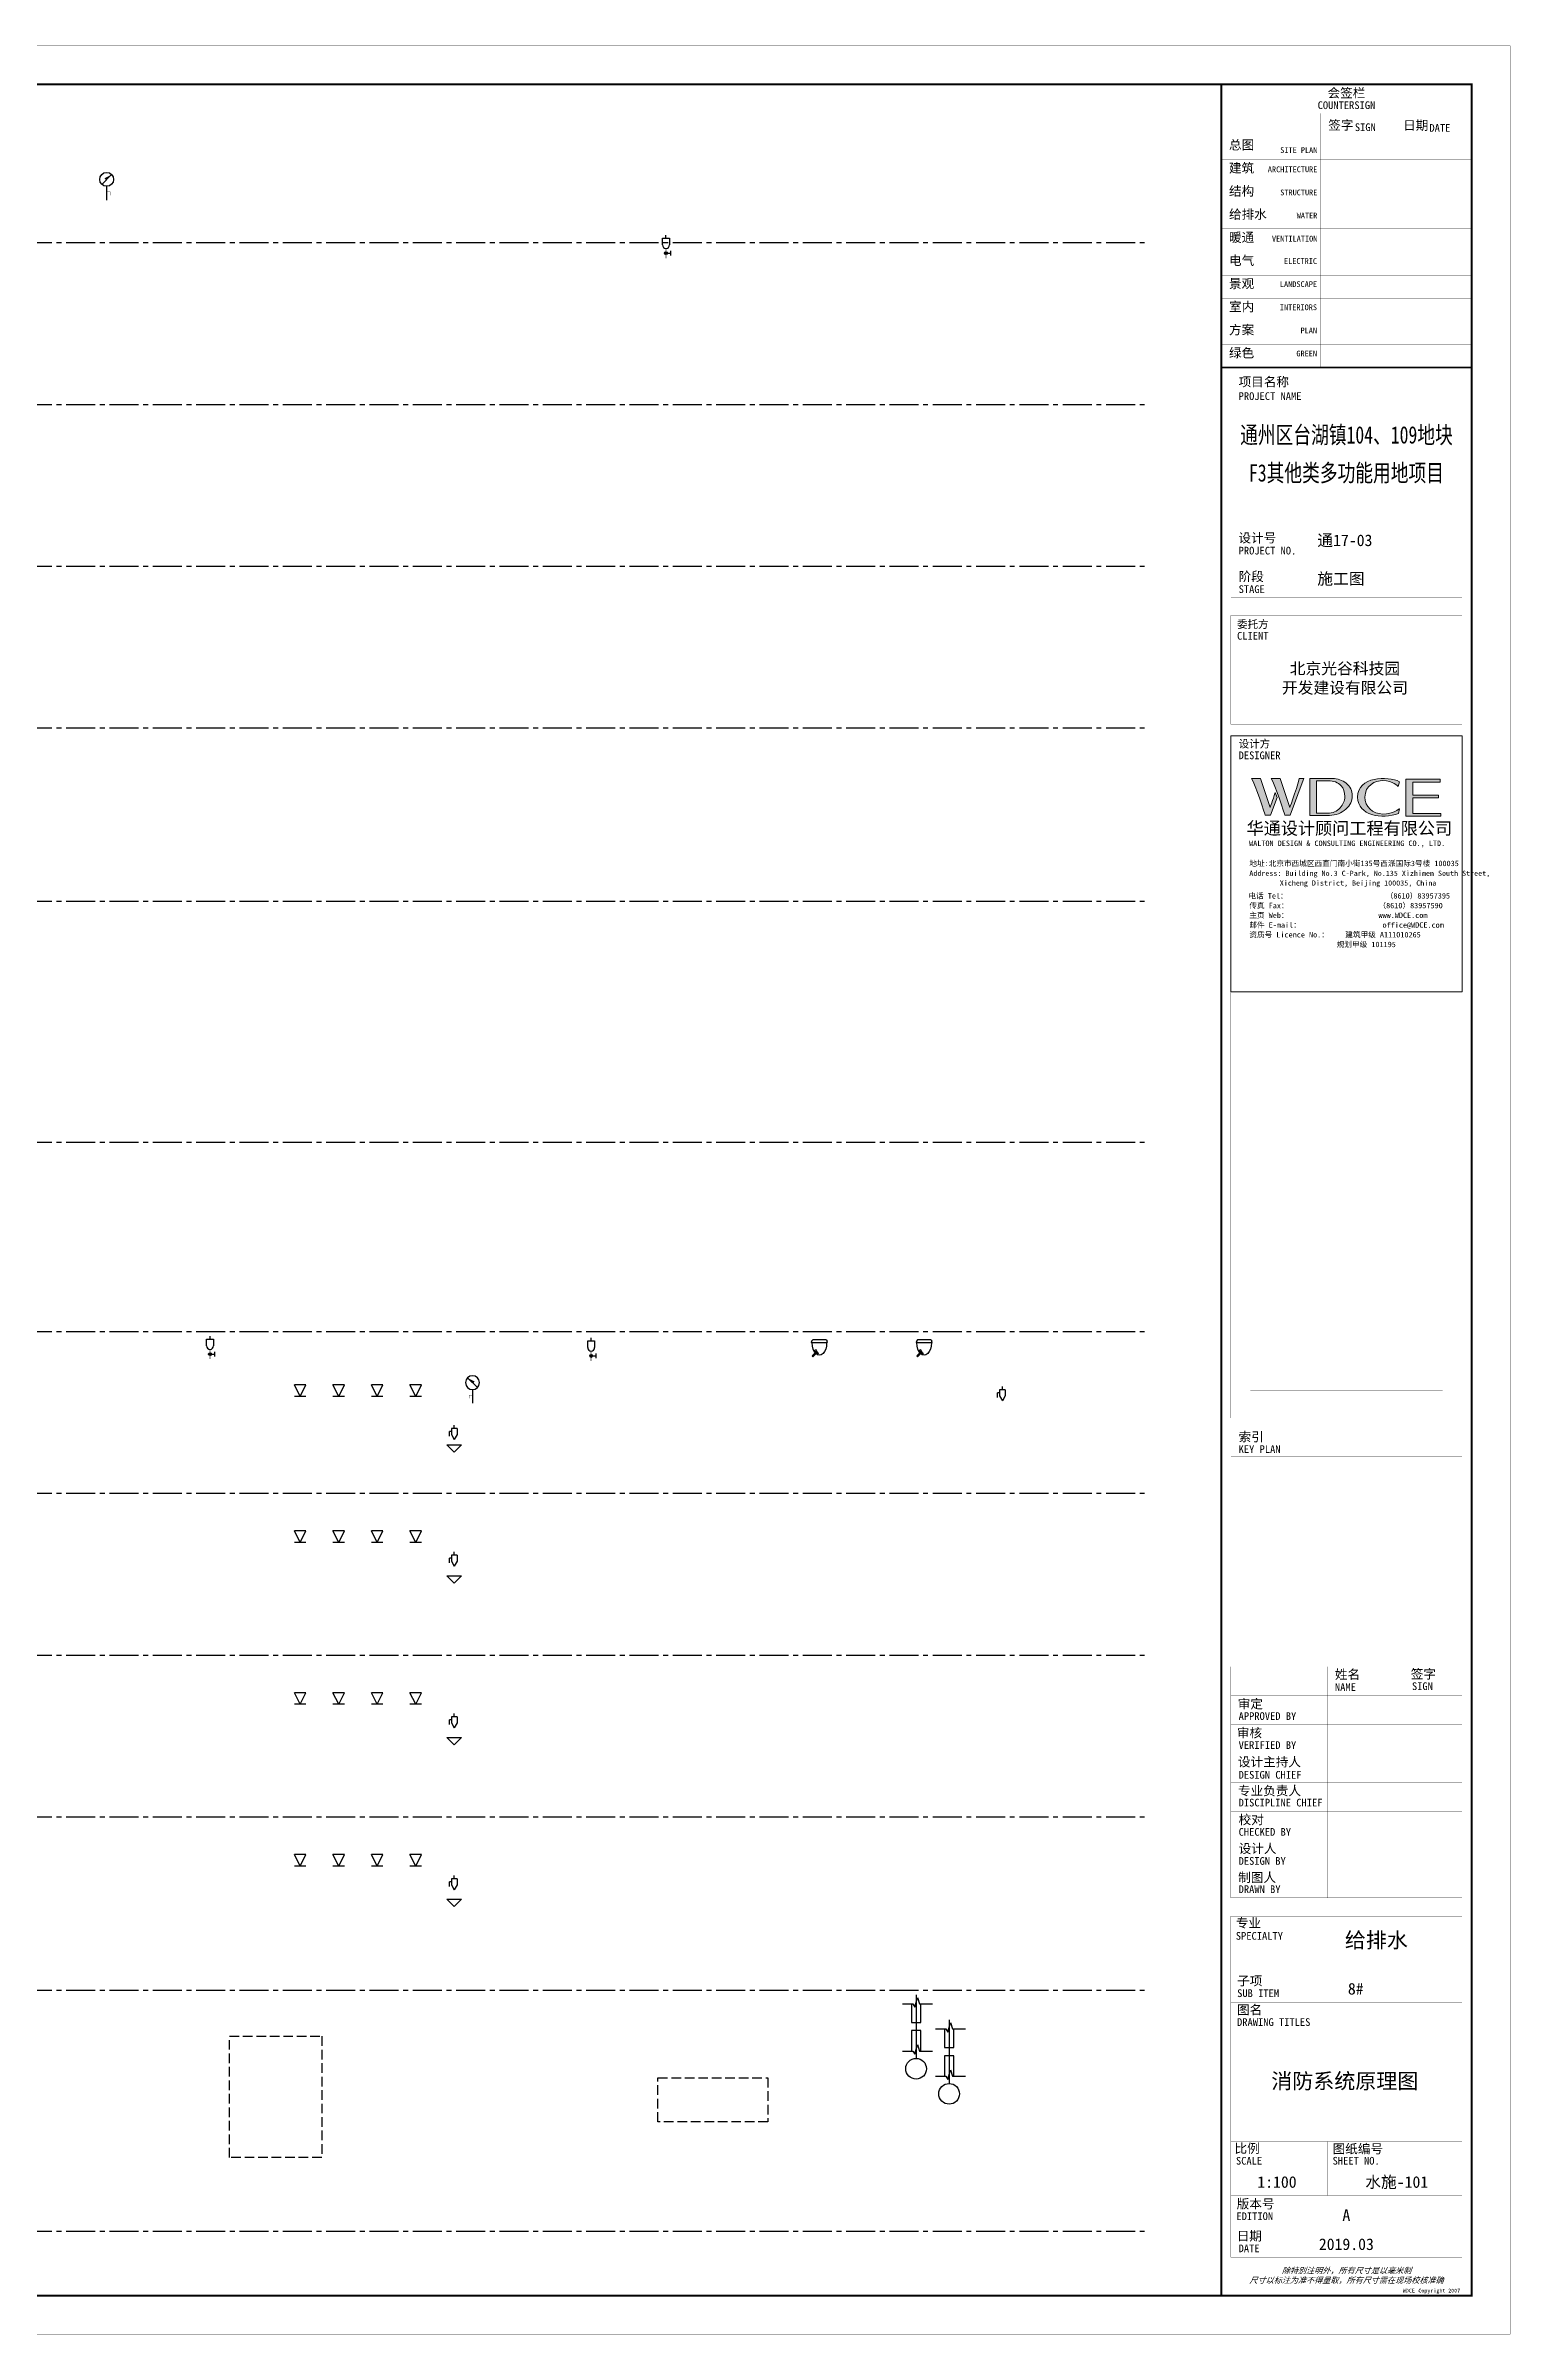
# Model space of a CAD drawing. Extents: x -186750 to 855523, y -12902 to 560425.
# Drawn here: x 267481 to 305505, y 394324 to 453729 of the extents above; entities that cross this region are included whole.
import ezdxf
from ezdxf.enums import TextEntityAlignment as Align

# ---------------------------------------------------------------- set-up
doc = ezdxf.new("R2010")
doc.units = 0
doc.header["$LTSCALE"] = 1000
doc.header["$MEASUREMENT"] = 0
doc.linetypes.add('CENTER2', pattern=[1.125, 0.75, -0.125, 0.125, -0.125])
doc.linetypes.add('DASH', pattern=[0.35, 0.25, -0.1])
for name, color, linetype in [('EQUIP_喷淋', 7, 'Continuous'), ('TWT_LEAD', 3, 'Continuous'), ('VALVE_喷淋', 7, 'Continuous'), ('VALVE_污水', 7, 'Continuous'), ('VALVE_消防', 7, 'Continuous'), ('XF-SP', 3, 'Continuous'), ('水-阀门-喷淋', 7, 'Continuous')]:
    doc.layers.add(name, color=color, linetype=linetype)
doc.styles.add('X-104 9#平面绑定$0$图签信息$0$hwxh', font='STXIHEI.TTF')
doc.styles.add('X-104 9#平面绑定$0$图签信息$0$华文细黑', font='STXIHEI.TTF', dxfattribs={"height": 10})
doc.styles.add('华文细黑', font='STXIHEI.TTF', dxfattribs={"height": 10})

# ---------------------------------------------------------------- blocks, each defined once
blk = doc.blocks.new('$TwtSys$00000283')
for p, q in [((0, -2.4), (-1.2, 0)), ((1.2, 0), (-1.2, 0)), ((0, -2.4), (1.2, 0)), ((1.2, -2.4), (-1.2, -2.4))]:
    blk.add_line(p, q)
blk = doc.blocks.new('W-系统原理图-$VALVE$00000597')
blk.add_line((-93, 357), (93, 543))
blk.add_lwpolyline([(93, 543, 0, 50, 0), (-31, 456, 50, 50, 0)], format="xyseb")
for points, const_width in [([(0, 300), (0, 0)], 30), ([(0, 182), (75, 182), (75, 107)], 7.5)]:
    blk.add_lwpolyline(points, dxfattribs=dict(const_width=const_width))
blk.add_circle((0, 450), 150)
blk = doc.blocks.new('$valve$00000667')
for p, q in [((-242, 75), (-372, 0)), ((-242, -75), (-372, 0)), ((-87, 75), (-242, 75)), ((-87, 75), (-87, -75)), ((-87, 0), (0, 0)), ((-286, -125), (-164, -125)), ((-87, -75), (-242, -75)), ((-164, -75), (-164, -125))]:
    blk.add_line(p, q)
blk = doc.blocks.new('$VALVE$00000669')
for p, q in [((0, 433), (0, 500)), ((-74, 287), (-74, 433)), ((-74, 433), (76, 433)), ((0, 108), (100, 108)), ((76, 433), (76, 287)), ((100, 158), (100, 58))]:
    blk.add_line(p, q)
at = {"const_width": 31.2}
blk.add_lwpolyline([(-16, 108, 1), (16, 108, 1)], format="xyb", close=True, dxfattribs=at)
blk.add_lwpolyline([(0, 212, 15, 15, 0), (0, 0, 0, 0, 0)], format="xyseb")
blk.add_circle((0, 108), 31.2)
blk.add_arc((1, 287), 75, 180, 0)
blk = doc.blocks.new('A$C76392DCF')
at = {"layer": 'XF-SP', "color": 1}
for p, q in [((-78, 188, -2), (-64, 201, -2)), ((-78, 188, -2), (-78, -188, -2)), ((-47, 201, -2), (-64, 201, -2)), ((-47, 201, -2), (-31, 201, -2)), ((0, 173, -2), (-31, 201, -2)), ((0, 173, -2), (0, -173, -2)), ((-434, -168, -2), (-357, -91, -2)), ((-410, -192, -2), (-434, -168, -2)), ((-332, -114, -2), (-410, -192, -2)), ((-346, -28, -2), (-369, -40, -2)), ((-256, -86, -2), (-266, -122, -2)), ((-78, -188, -2), (-64, -201, -2)), ((-64, -201, -2), (-47, -201, -2)), ((-31, -201, -2), (-47, -201, -2)), ((0, -173, -2), (-31, -201, -2))]:
    blk.add_line(p, q, dxfattribs=at)
for centre, major_axis, ratio, start_param, end_param in [((-78, 0, -2), (319, 0), 0.590773, 1.570796, 4.712389), ((-134, 0, -2), (244, 0), 0.592916, 3.422062, 4.144078), ((-133, 6, -2), (223, 0), 0.493091, 3.448336, 4.129971)]:
    blk.add_ellipse(centre, major_axis=major_axis, ratio=ratio, start_param=start_param, end_param=end_param, dxfattribs=at)
blk = doc.blocks.new('X-104 9#平面绑定$0$图框-A1')
at = {"color": 6}
for points, const_width in [([(0, 0), (841, 0), (841, 594), (0, 594)], 0.05), ([(766, 584), (25, 584), (25, 10), (766, 10)], 0.5)]:
    blk.add_lwpolyline(points, close=True, dxfattribs=dict(at, const_width=const_width))
at = {"color": 6, "const_width": 0.05}
blk.add_lwpolyline([(841, 297), (839, 297)], dxfattribs=at)
blk = doc.blocks.new('$VALVE$00000757')
for p, q in [((-29, 423), (33, 631)), ((0, 687), (0, 88)), ((33, 631), (72, 493)), ((-293, 493), (-74, 493)), ((-74, 493), (-29, 423)), ((0, 88), (0, -88)), ((72, 493), (355, 493)), ((-29, -598), (33, -390)), ((0, -88), (0, -687)), ((33, -390), (72, -528)), ((-293, -528), (-74, -528)), ((-74, -528), (-29, -598)), ((72, -528), (355, -528))]:
    blk.add_line(p, q)
for points in [[(-100, 493), (-100, 88)], [(-100, 88), (100, 88)], [(100, 88), (100, 493)], [(-100, -88), (-100, -528)], [(100, -88), (-100, -88)], [(100, -528), (100, -88)]]:
    blk.add_lwpolyline(points)
blk.add_circle((0, -911), 224)
blk = doc.blocks.new('$VALVE$00000597')
blk.add_line((-93, 357), (93, 543))
blk.add_lwpolyline([(93, 543, 0, 50, 0), (-31, 456, 50, 50, 0)], format="xyseb")
for points, const_width in [([(0, 300), (0, 0)], 30), ([(0, 182), (75, 182), (75, 107)], 7.5)]:
    blk.add_lwpolyline(points, dxfattribs=dict(const_width=const_width))
blk.add_circle((0, 450), 150)
blk = doc.blocks.new('X-104 9#平面绑定$0$图签信息$0$WDCE Copyright200X')
at = {"const_width": 0.016}
blk.add_lwpolyline([(-10.6, 1.26, 1), (-11.4, 1.26, 1)], format="xyb", close=True, dxfattribs=at)
at = {"style": 'X-104 9#平面绑定$0$图签信息$0$华文细黑'}
for s, p in [('WDCE ', (-11.46, 0.5)), ('     Copyright ', (-3.51, 0.5))]:
    blk.add_text(s, height=1, dxfattribs=at).set_placement(p, align=Align.BOTTOM_RIGHT)
blk.add_text('c', height=0.6, dxfattribs=at).set_placement((-11.04, 1.35), align=Align.MIDDLE_CENTER)
blk.add_attdef('200X', text='', height=1, dxfattribs=at).set_placement((-0.45, 0.5), align=Align.BOTTOM_RIGHT)
blk = doc.blocks.new('X-104 9#平面绑定$0$图签信息$0$logo2')
h = blk.add_hatch(color=7)
h.paths.add_polyline_path([(19.02, -7.36), (15.84, -7.36), (15.84, -3.97), (18.97, -3.97), (18.97, -4.24), (16.46, -4.24), (16.46, -5.45), (18.81, -5.45), (18.81, -5.69), (16.47, -5.69), (16.47, -7.12), (19.02, -7.12)])
edge = h.paths.add_edge_path()
edge.add_spline(control_points=[(15.26, -4.21), (15.26, -4.21), (15.13, -4.65), (15.13, -4.65), (15.13, -4.65), (14.62, -4.1), (13.73, -4.1), (13.04, -4.1), (12.07, -4.54), (12.08, -5.62), (12.08, -6.49), (12.77, -7.16), (13.73, -7.17), (14.66, -7.17), (15.23, -6.68), (15.23, -6.68), (15.23, -6.68), (15.16, -7.11), (15.16, -7.11), (13.63, -7.7), (11.42, -7.29), (11.41, -5.64), (11.4, -3.72), (14.16, -3.66), (15.26, -4.21)], knot_values=[0, 0, 0, 0, 1, 1, 1, 2, 2, 2, 3, 3, 3, 4, 4, 4, 5, 5, 5, 6, 6, 6, 7, 7, 7, 8, 8, 8, 8], degree=3, periodic=0)
edge = h.paths.add_edge_path(flags=16)
edge.add_spline(control_points=[(10.23, -5.57), (10.23, -5.16), (10.12, -4.83), (9.9, -4.58), (9.63, -4.27), (9.23, -4.12), (8.69, -4.12), (8.69, -4.12), (7.64, -4.12), (7.64, -4.12), (7.64, -4.12), (7.64, -7.1), (7.64, -7.1), (7.64, -7.1), (8.66, -7.1), (8.66, -7.1), (9.13, -7.1), (9.52, -6.93), (9.82, -6.6), (10.09, -6.31), (10.23, -5.96), (10.23, -5.57)], knot_values=[0, 0, 0, 0, 1, 1, 1, 2, 2, 2, 3, 3, 3, 4, 4, 4, 5, 5, 5, 6, 6, 6, 7, 7, 7, 7], degree=3, periodic=0)
edge = h.paths.add_edge_path()
edge.add_spline(control_points=[(10.92, -5.51), (10.92, -5.96), (10.72, -6.37), (10.34, -6.72), (9.92, -7.1), (9.41, -7.29), (8.82, -7.29), (8.82, -7.29), (7.03, -7.29), (7.03, -7.29), (7.03, -7.29), (7.03, -3.92), (7.03, -3.92), (7.03, -3.92), (9.1, -3.92), (9.1, -3.92), (9.59, -3.92), (10.01, -4.06), (10.36, -4.34), (10.73, -4.64), (10.92, -5.03), (10.92, -5.51)], knot_values=[0, 0, 0, 0, 1, 1, 1, 2, 2, 2, 3, 3, 3, 4, 4, 4, 5, 5, 5, 6, 6, 6, 7, 7, 7, 7], degree=3, periodic=0)
at = {"lineweight": 0}
blk.add_lwpolyline([(19.02, -7.36), (15.84, -7.36), (15.84, -3.97), (18.97, -3.97), (18.97, -4.24), (16.46, -4.24), (16.46, -5.45), (18.81, -5.45), (18.81, -5.69), (16.47, -5.69), (16.47, -7.12), (19.02, -7.12), (19.02, -7.36)], dxfattribs=at)
for points, knots in [([(10.92, -5.51), (10.92, -5.96), (10.72, -6.37), (10.34, -6.72), (9.92, -7.1), (9.41, -7.29), (8.82, -7.29), (8.82, -7.29), (7.03, -7.29), (7.03, -7.29), (7.03, -7.29), (7.03, -3.92), (7.03, -3.92), (7.03, -3.92), (9.1, -3.92), (9.1, -3.92), (9.59, -3.92), (10.01, -4.06), (10.36, -4.34), (10.73, -4.64), (10.92, -5.03), (10.92, -5.51)], [0, 0, 0, 0, 1, 1, 1, 2, 2, 2, 3, 3, 3, 4, 4, 4, 5, 5, 5, 6, 6, 6, 7, 7, 7, 7]), ([(10.23, -5.57), (10.23, -5.16), (10.12, -4.83), (9.9, -4.58), (9.63, -4.27), (9.23, -4.12), (8.69, -4.12), (8.69, -4.12), (7.64, -4.12), (7.64, -4.12), (7.64, -4.12), (7.64, -7.1), (7.64, -7.1), (7.64, -7.1), (8.66, -7.1), (8.66, -7.1), (9.13, -7.1), (9.52, -6.93), (9.82, -6.6), (10.09, -6.31), (10.23, -5.96), (10.23, -5.57)], [0, 0, 0, 0, 1, 1, 1, 2, 2, 2, 3, 3, 3, 4, 4, 4, 5, 5, 5, 6, 6, 6, 7, 7, 7, 7]), ([(15.26, -4.21), (15.26, -4.21), (15.13, -4.65), (15.13, -4.65), (15.13, -4.65), (14.62, -4.1), (13.73, -4.1), (13.04, -4.1), (12.07, -4.54), (12.08, -5.62), (12.08, -6.49), (12.77, -7.16), (13.73, -7.17), (14.66, -7.17), (15.23, -6.68), (15.23, -6.68), (15.23, -6.68), (15.16, -7.11), (15.16, -7.11), (13.63, -7.7), (11.42, -7.29), (11.41, -5.64), (11.4, -3.72), (14.16, -3.66), (15.26, -4.21)], [0, 0, 0, 0, 1, 1, 1, 2, 2, 2, 3, 3, 3, 4, 4, 4, 5, 5, 5, 6, 6, 6, 7, 7, 7, 8, 8, 8, 8])]:
    blk.add_open_spline(points, degree=3, knots=knots, dxfattribs=at)
blk = doc.blocks.new('X-104 9#平面绑定$0$图签信息$0$logo1')
h = blk.add_hatch(color=8)
edge = h.paths.add_edge_path()
edge.add_spline(control_points=[(3.86, -5.21), (3.63, -5.88), (3.39, -6.56), (3.39, -6.56), (3.39, -6.56), (2.5, -3.91), (2.5, -3.91), (2.5, -3.91), (1.8, -3.91), (1.69, -3.91), (2.02, -4.39), (2.95, -7.27), (2.95, -7.27), (2.95, -7.27), (3.44, -7.27), (3.44, -7.27), (3.44, -7.27), (4.03, -5.66), (4.03, -5.66), (4.03, -5.66), (3.86, -5.21), (3.86, -5.21)], knot_values=[0, 0, 0, 0, 1, 1, 1, 2, 2, 2, 3, 3, 3, 4, 4, 4, 5, 5, 5, 6, 6, 6, 7, 7, 7, 7], degree=3, periodic=0)
h = blk.add_hatch(color=7)
edge = h.paths.add_edge_path()
edge.add_spline(control_points=[(6.04, -3.91), (6.09, -4.1), (5.2, -6.56), (5.2, -6.56), (5.2, -6.56), (4.3, -3.91), (4.3, -3.91), (4.3, -3.91), (3.6, -3.91), (3.49, -3.91), (3.82, -4.39), (4.75, -7.27), (4.75, -7.27), (4.75, -7.27), (5.24, -7.27), (5.24, -7.27), (5.24, -7.27), (6.33, -4.3), (6.33, -4.3), (6.33, -4.3), (6.48, -3.91), (6.48, -3.91), (6.48, -3.91), (6.21, -3.91), (6.04, -3.91)], knot_values=[0, 0, 0, 0, 1, 1, 1, 2, 2, 2, 3, 3, 3, 4, 4, 4, 5, 5, 5, 6, 6, 6, 7, 7, 7, 8, 8, 8, 8], degree=3, periodic=0)
at = {"color": 8, "lineweight": 0}
blk.add_open_spline([(3.86, -5.21), (3.63, -5.88), (3.39, -6.56), (3.39, -6.56), (3.39, -6.56), (2.5, -3.91), (2.5, -3.91), (2.5, -3.91), (1.8, -3.91), (1.69, -3.91), (2.02, -4.39), (2.95, -7.27), (2.95, -7.27), (2.95, -7.27), (3.44, -7.27), (3.44, -7.27), (3.44, -7.27), (4.03, -5.66), (4.03, -5.66), (4.03, -5.66), (3.86, -5.21), (3.86, -5.21)], degree=3, knots=[0, 0, 0, 0, 1, 1, 1, 2, 2, 2, 3, 3, 3, 4, 4, 4, 5, 5, 5, 6, 6, 6, 7, 7, 7, 7], dxfattribs=at)
at = {"lineweight": 0}
blk.add_open_spline([(6.04, -3.91), (6.09, -4.1), (5.2, -6.56), (5.2, -6.56), (5.2, -6.56), (4.3, -3.91), (4.3, -3.91), (4.3, -3.91), (3.6, -3.91), (3.49, -3.91), (3.82, -4.39), (4.75, -7.27), (4.75, -7.27), (4.75, -7.27), (5.24, -7.27), (5.24, -7.27), (5.24, -7.27), (6.33, -4.3), (6.33, -4.3), (6.33, -4.3), (6.48, -3.91), (6.48, -3.91), (6.48, -3.91), (6.21, -3.91), (6.04, -3.91)], degree=3, knots=[0, 0, 0, 0, 1, 1, 1, 2, 2, 2, 3, 3, 3, 4, 4, 4, 5, 5, 5, 6, 6, 6, 7, 7, 7, 8, 8, 8, 8], dxfattribs=at)
blk.add_blockref('X-104 9#平面绑定$0$图签信息$0$logo2', (0, 0))
blk = doc.blocks.new('X-104 9#平面绑定$0$图签信息$0$时间-logo')
at = {"layer": 'Defpoints', "lineweight": 0}
blk.add_lwpolyline([(0, -23.46), (-21.17, -23.46), (-21.17, 0), (0, 0), (0, -23.46)], dxfattribs=at)
blk.add_blockref('X-104 9#平面绑定$0$图签信息$0$logo1', (-20.97, 0))
at = {"style": 'X-104 9#平面绑定$0$图签信息$0$hwxh'}
for s, height, p in [('华通设计顾问工程有限公司 ', 1.15, (-19.73, -9.05)), ('WALTON DESIGN & CONSULTING ENGINEERING CO., LTD.', 0.5, (-19.5, -10.1)), ('Address: Building No.3 C-Park, No.135 Xizhimen South Street, ', 0.47, (-19.48, -12.83)), ('地址:北京市西城区西直门南小街135号西派国际3号楼 100035', 0.5, (-19.48, -11.94)), ('电话 Tel：                        （8610）83957395 ', 0.5, (-19.56, -14.91)), ('Xicheng District, Beijing 100035, China ', 0.47, (-16.69, -13.72)), ('传真 Fax：                      （8610）83957590 ', 0.5, (-19.48, -15.8)), ('主页 Web：                      www.WDCE.com ', 0.5, (-19.48, -16.69)), ('资质号 Licence No.：    建筑甲级 A111010265 ', 0.5, (-19.48, -18.47)), ('邮件 E-mail：                    office@WDCE.com ', 0.5, (-19.48, -17.58)), ('   规划甲级 101195', 0.5, (-12.6, -19.36))]:
    blk.add_text(s, height=height, dxfattribs=at).set_placement(p)
blk = doc.blocks.new('A$C0CF40D39')
at = {"color": 6, "const_width": 50}
for points in [[(-6500, 57400), (-6500, 50050), (0, 50050), (0, 57400)], [(-6500, 0), (0, 0), (0, 50050), (-6500, 50050)]]:
    blk.add_lwpolyline(points, close=True, dxfattribs=at)
at = {"color": 6, "const_width": 5}
for points in [[(-6500, 56650), (0, 56650)], [(-3914, 56650), (-3914, 50050)], [(-1910, 56650), (-1910, 50050)], [(-6500, 56050), (0, 56050)], [(-6500, 55450), (0, 55450)], [(-6500, 54850), (0, 54850)], [(-6500, 54250), (0, 54250)], [(-6500, 53650), (0, 53650)], [(-6500, 53050), (0, 53050)], [(-6500, 52450), (0, 52450)], [(-6500, 51850), (0, 51850)], [(-6500, 51250), (0, 51250)], [(-6500, 51250), (0, 51250)], [(-6500, 50650), (0, 50650)], [(-6500, 50050), (0, 50050)], [(-6250, 45087), (-250, 45087)], [(-6250, 44087), (-250, 44087)], [(-250, 40785), (-250, 43612), (-6250, 43612), (-6250, 40785)], [(-6250, 40785), (-250, 40785)], [(-6250, 40492), (-6250, 22783)], [(-6250, 40492), (-250, 40492)], [(-6250, 22783), (-250, 22783), (-250, 40492)], [(-5750, 33836), (-750, 33836)], [(-5750, 28883), (-750, 28883)], [(-5750, 23485), (-750, 23485)], [(-6250, 22783), (-250, 22783)], [(-6250, 21774), (-250, 21774)], [(-6250, 10326), (-250, 10326), (-250, 16326), (-6250, 16326), (-6250, 10326)], [(-3750, 16326), (-3750, 10326)], [(-2000, 16326), (-2000, 10326)], [(-6250, 15576), (-250, 15576)], [(-6250, 14826), (-250, 14826)], [(-6250, 14076), (-250, 14076)], [(-6250, 13326), (-250, 13326)], [(-6250, 12576), (-250, 12576)], [(-6250, 11826), (-250, 11826)], [(-6250, 11076), (-250, 11076)], [(-6250, 9850), (-250, 9850), (-250, 1000), (-6250, 1000), (-6250, 9850)], [(-6250, 8350), (-250, 8350)], [(-6250, 7600), (-250, 7600)], [(-6250, 4000), (-250, 4000)], [(-3750, 4000), (-3750, 2600)], [(-6250, 2600), (-250, 2600)], [(-6250, 1800), (-250, 1800)]]:
    blk.add_lwpolyline(points, dxfattribs=at)
at = {"color": 6, "ltscale": 0.001, "xscale": 283.4689937531525, "yscale": 283.4689937531525, "zscale": 283.4689937531525}
blk.add_blockref('X-104 9#平面绑定$0$图签信息$0$时间-logo', (-250, 40492), dxfattribs=at)
at = {"color": 6, "xscale": 100, "yscale": 100, "zscale": 100}
blk.add_blockref('X-104 9#平面绑定$0$图签信息$0$WDCE Copyright200X', (-250, 0), dxfattribs=at).add_auto_attribs({'200X': '2007'})
at = {"color": 6, "style": 'X-104 9#平面绑定$0$图签信息$0$华文细黑'}
for s, height, p in [('会签栏', 240, (-3250, 57300)), ('COUNTERSIGN', 200, (-3250, 56960))]:
    blk.add_text(s, height=height, dxfattribs=at).set_placement(p, align=Align.TOP_CENTER)
for s, height, p in [('签字', 240, (-3722, 56463)), ('日期', 240, (-1779, 56458)), ('总图', 240, (-6300, 55950)), ('SIGN', 200, (-3032, 56388)), ('DATE', 200, (-1096, 56370)), ('建筑', 240, (-6300, 55350)), ('结构', 240, (-6300, 54750)), ('给排水', 240, (-6300, 54150)), ('暖通', 240, (-6300, 53550)), ('电气', 240, (-6300, 52950)), ('景观', 240, (-6300, 52350)), ('室内', 240, (-6300, 51750)), ('方案', 240, (-6300, 51150)), ('绿色', 240, (-6300, 50550)), ('项目名称', 240, (-6050, 49800)), ('PROJECT NAME', 200, (-6050, 49408)), ('设计号', 240, (-6054, 45748)), ('PROJECT NO.', 200, (-6050, 45397)), ('阶段', 240, (-6050, 44747)), ('STAGE', 200, (-6050, 44397)), ('委托方', 200, (-6090, 43486)), ('CLIENT', 200, (-6090, 43186)), ('设计方', 200, (-6050, 40383)), ('DESIGNER', 200, (-6050, 40083)), ('KEY PLAN', 200, (-6050, 22074)), ('索引', 240, (-6050, 22414)), ('姓名', 240, (-3550, 16247)), ('签字', 240, (-1581, 16257)), ('审定', 240, (-6073, 15481)), ('NAME', 200, (-3550, 15896)), ('SIGN', 200, (-1550, 15920)), ('APPROVED BY', 200, (-6050, 15144)), ('审核', 240, (-6095, 14729)), ('VERIFIED BY', 200, (-6050, 14391)), ('设计主持人', 240, (-6068, 13976)), ('专业负责人', 240, (-6067, 13226)), ('DESIGN CHIEF', 200, (-6050, 13619)), ('校对', 240, (-6050, 12476)), ('DISCIPLINE CHIEF', 200, (-6050, 12898)), ('CHECKED BY', 200, (-6050, 12137)), ('设计人', 240, (-6050, 11726)), ('DESIGN BY', 200, (-6050, 11383)), ('制图人', 240, (-6061, 10976)), ('DRAWN BY', 200, (-6050, 10650)), ('专业', 240, (-6123, 9793)), ('SPECIALTY', 200, (-6123, 9438)), ('SUB ITEM', 200, (-6088, 7950)), ('子项', 240, (-6088, 8292)), ('DRAWING TITLES', 200, (-6091, 7200)), ('图名', 240, (-6091, 7541)), ('比例', 240, (-6156, 3942)), ('SCALE', 200, (-6119, 3600)), ('SHEET NO.', 200, (-3610, 3600)), ('图纸编号', 240, (-3610, 3932)), ('版本号', 240, (-6100, 2503)), ('EDITION', 200, (-6106, 2161)), ('日期', 240, (-6100, 1668)), ('DATE', 200, (-6050, 1326))]:
    blk.add_text(s, height=height, dxfattribs=at).set_placement(p, align=Align.TOP_LEFT)
for s, p in [('ARCHITECTURE', (-4006, 55270)), ('SITE PLAN', (-4006, 55770)), ('STRUCTURE', (-4006, 54670)), ('WATER', (-4006, 54070)), ('VENTILATION', (-4006, 53470)), ('ELECTRIC', (-4014, 52889)), ('LANDSCAPE', (-4014, 52289)), ('INTERIORS', (-4014, 51689)), ('PLAN', (-4014, 51089)), ('GREEN', (-4014, 50489))]:
    blk.add_text(s, height=150, dxfattribs=at).set_placement(p, align=Align.TOP_RIGHT)
at = {"color": 4, "style": 'X-104 9#平面绑定$0$图签信息$0$华文细黑', "width": 0.75}
for s, p in [('通州区台湖镇104、109地块', (-3250, 48078)), ('F3其他类多功能用地项目', (-3250, 47091))]:
    blk.add_text(s, height=450, dxfattribs=at).set_placement(p, align=Align.CENTER)
at = {"color": 4, "style": 'X-104 9#平面绑定$0$图签信息$0$华文细黑'}
for s, p in [('A', (-3253, 1940)), ('2019.03', (-3253, 1184))]:
    blk.add_text(s, height=300, dxfattribs=at).set_placement(p, align=Align.CENTER)
at = {"color": 6, "style": 'X-104 9#平面绑定$0$图签信息$0$华文细黑', "oblique": 20}
for s, p in [('除特别注明外，所有尺寸是以毫米制', (-3250, 650)), ('尺寸以标注为准不得量取，所有尺寸需在现场校核准确', (-3250, 400))]:
    blk.add_text(s, height=150, dxfattribs=at).set_placement(p, align=Align.MIDDLE_CENTER)
at = {"color": 4, "ltscale": 0.001, "char_height": 300, "width": 5848.95, "style": 'X-104 9#平面绑定$0$图签信息$0$华文细黑'}
for s, insert, attachment_point in [('通17-03', (-4006, 45551), 4), ('施工图', (-4006, 44551), 4), ('北京光谷科技园\\P开发建设有限公司', (-3290, 41971), 5)]:
    blk.add_mtext(s, dxfattribs=dict(at, insert=insert, attachment_point=attachment_point))

msp = doc.modelspace()

# ---------------------------------------------------------------- linework, layer by layer
at = {"color": 22, "linetype": 'CENTER2'}
for p, q in [((225263, 448620.6), (296101.4, 448620.6)), ((225263, 444420.6), (296101.4, 444420.6)), ((225263, 440220.6), (296101.4, 440220.6)), ((225263, 436020.6), (296101.4, 436020.6)), ((225263, 431520.6), (296101.4, 431520.6)), ((225263, 425270.6), (296101.4, 425270.6)), ((225263, 420353.6), (296101.4, 420353.6)), ((225263, 416153.6), (296101.4, 416153.6)), ((225263, 411953.6), (296101.4, 411953.6)), ((225263, 407753.6), (296101.4, 407753.6)), ((225263, 403253.6), (296101.4, 403253.6)), ((225263, 397003.6), (296101.4, 397003.6))]:
    msp.add_line(p, q, dxfattribs=at)
at = {"color": 3, "linetype": 'DASH'}
for points in [[(272250.3, 402058.3), (274646, 402058.3), (274646, 398911.1), (272250.3, 398911.1)], [(283375.5, 400981.3), (286231.9, 400981.3), (286231.9, 399837.6), (283375.5, 399837.6)]]:
    msp.add_lwpolyline(points, close=True, dxfattribs=at)
at = {"layer": 'TWT_LEAD', "color": 0, "linetype": 'ByBlock', "elevation": -2000}
for points in [[(277895.5, 417413.2), (278279.2, 417413.2), (278087.3, 417221.4)], [(277895.5, 414014.8), (278279.2, 414014.8), (278087.3, 413822.9)], [(277895.5, 409814.8), (278279.2, 409814.8), (278087.3, 409622.9)], [(277895.5, 405614.8), (278279.2, 405614.8), (278087.3, 405422.9)]]:
    msp.add_lwpolyline(points, close=True, dxfattribs=at)

# ---------------------------------------------------------------- block references
at = {"color": 4, "xscale": 100, "yscale": 100, "zscale": 100}
msp.add_blockref('X-104 9#平面绑定$0$图框-A1', (221403, 394326.4), dxfattribs=at)
msp.add_blockref('A$C0CF40D39', (304503, 395326.4))
at = {"layer": 'EQUIP_喷淋', "xscale": -125, "yscale": -125, "zscale": 125, "rotation": 179.9999898057372}
for p in [(274087.4, 418966.7, -2000), (275087.4, 418966.7, -2000), (276087.4, 418966.7, -2000), (277087.4, 418966.7, -2000), (274087.4, 415175.5, -2000), (275087.4, 415175.5, -2000), (276087.4, 415175.5, -2000), (277087.4, 415175.5, -2000), (274087.4, 410975.5, -2000), (275087.4, 410975.5, -2000), (276087.4, 410975.5, -2000), (277087.4, 410975.5, -2000), (274087.4, 406775.5, -2000), (275087.4, 406775.5, -2000), (276087.4, 406775.5, -2000), (277087.4, 406775.5, -2000)]:
    msp.add_blockref('$TwtSys$00000283', p, dxfattribs=at)
at = {"layer": 'VALVE_喷淋', "xscale": -1, "rotation": 269.9999898057399}
for p in [(292319.2, 418927.6), (278087.3, 417920.8, -2000), (278087.3, 414635, -2000), (278087.3, 410435, -2000), (278087.3, 406235, -2000)]:
    msp.add_blockref('$valve$00000667', p, dxfattribs=at)
at = {"layer": 'VALVE_污水', "xscale": 1.2, "yscale": 1.2, "zscale": 1.2}
for p in [(290079, 402309.6), (290936.5, 401657.1)]:
    msp.add_blockref('$VALVE$00000757', p, dxfattribs=at)
at = {"layer": 'VALVE_消防', "xscale": 1.2, "yscale": 1.2, "zscale": 1.2}
msp.add_blockref('$VALVE$00000597', (269062, 449720.6), dxfattribs=at)
at = {"layer": 'VALVE_消防', "xscale": -1.2, "yscale": 1.2, "zscale": 1.2, "rotation": 1.019426015602676e-05}
msp.add_blockref('W-系统原理图-$VALVE$00000597', (278562.4, 418485.7, -2000), dxfattribs=at)
at = {"layer": 'XF-SP', "color": 4, "xscale": -1, "rotation": 270}
for p in [(287568.4, 420133.2), (290287.1, 420133.2)]:
    msp.add_blockref('A$C76392DCF', p, dxfattribs=at)
at = {"layer": '水-阀门-喷淋', "xscale": 1.2, "yscale": 1.2, "zscale": 1.2}
for p in [(283584.6, 448214.3), (271745.9, 419635.8), (281641, 419590.5)]:
    msp.add_blockref('$VALVE$00000669', p, dxfattribs=at)

# ---------------------------------------------------------------- texts
at = {"color": 3, "style": '华文细黑'}
msp.add_text('给排水', height=400, dxfattribs=at).set_placement((301210.7, 404355))
at = {"color": 2, "style": '华文细黑'}
for s, height, p in [('8#', 300, (301290.3, 403142.3)), ('消防系统原理图', 400, (299300.2, 400697.4)), ('1:100', 300, (298938.3, 398125.6)), ('水施-101', 300, (301741.5, 398125.9))]:
    msp.add_text(s, height=height, dxfattribs=at).set_placement(p)

doc.saveas('drawing.dxf')
